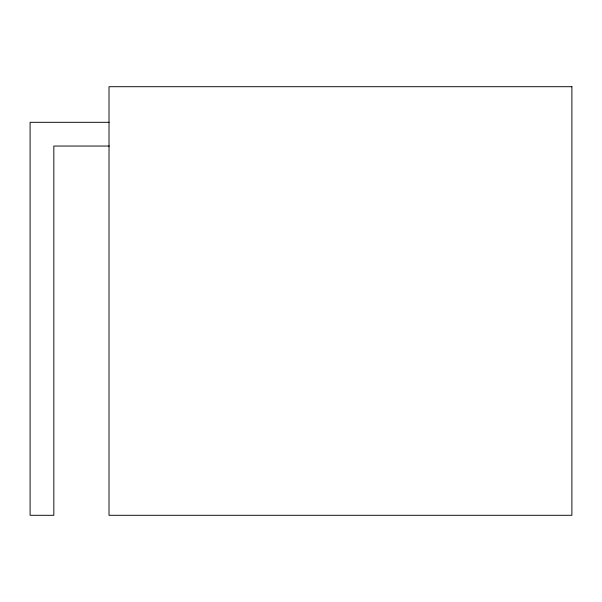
<?xml version="1.0" encoding="UTF-8"?>
<svg xmlns="http://www.w3.org/2000/svg" width="602" height="602" viewBox="0 0 602 602"><rect width="100%" height="100%" fill="white"/><g stroke="black" fill="none" stroke-linecap="round" stroke-linejoin="round"><path stroke-width="0.9" d="M109.09 122.311L30.1 122.311L30.1 515.297L53.834 515.297L53.834 146.045L109.286 146.045M571.9 86.703L109.022 86.703L109.022 515.297L571.9 515.297L571.9 86.703"/></g></svg>
